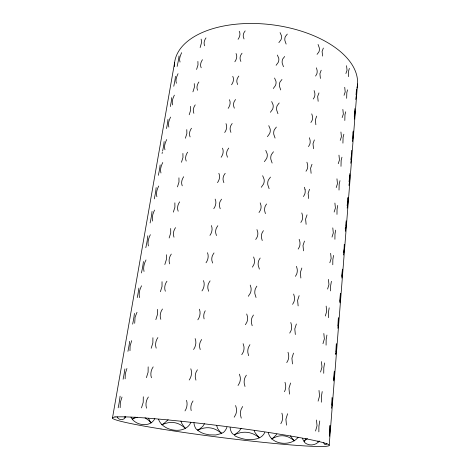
<?xml version="1.0" encoding="UTF-8"?>
<svg xmlns="http://www.w3.org/2000/svg" width="470" height="470" viewBox="0 0 470 470"><rect width="100%" height="100%" fill="white"/><g stroke="black" fill="none" stroke-linecap="round" stroke-linejoin="round"><path stroke-width="0.7" d="M175.422 76.334L175.187 78.76A8.865 0.576 -78 0 1 174.505 82.708L173.765 86.257M346.155 221.934L345.814 226.305M342.383 269.886L341.62 276.366M171.738 97.607L171.485 100.169A8.912 0.593 -78.1 0 1 170.786 104.205L170.304 106.561M167.972 119.356L167.696 122.053A8.971 0.611 -78.2 0 1 166.979 126.183L166.498 128.563M164.118 141.593L163.819 144.443A9.036 0.623 -78.3 0 1 163.09 148.667L162.602 151.064M156.152 187.612L155.805 190.773A9.2 0.658 -78.6 0 1 155.035 195.197L154.272 198.875M152.027 211.43L151.651 214.755A9.306 0.676 -78.7 0 1 150.87 219.279L150.095 222.986M179.023 55.912L178.812 57.816A8.818 0.564 -77.9 0 1 178.142 61.676L177.137 66.44M147.803 235.811L147.404 239.306A9.418 0.687 -78.9 0 1 146.599 243.942L145.823 247.672M329.206 445.29L357.529 83.965M160.147 164.929L159.859 167.338A9.112 0.64 -78.5 0 1 159.107 171.662L158.349 175.316M143.421 261.543L143.05 264.446A9.547 0.705 -79 0 1 142.228 269.192L141.446 272.953M134.438 313.408L134.026 316.586A9.852 0.734 -79.4 0 1 133.163 321.574L132.64 324.136M120.114 396.163L119.627 399.805A10.458 0.77 -79.8 0 1 118.698 405.181L118.158 407.819M138.885 288.087L138.597 290.202A9.688 0.717 -79.2 0 1 137.751 295.066L137.234 297.604M129.667 341.338L129.35 343.635A10.034 0.746 -79.5 0 1 128.463 348.746L127.934 351.337M124.879 368.974L124.55 371.365A10.234 0.758 -79.7 0 1 123.639 376.605L123.105 379.22M331.738 405.234L332.084 397.461M347.641 203.034L347.97 197.559M354.28 119.11L354.603 116.819A8.601 1.234 -80.8 0 0 354.915 112.918L354.809 110.92M341.778 278.064L342.131 275.632A9.118 1.463 -82.7 0 0 342.489 271.078L342.477 269.157M339.828 302.892L340.18 300.436A9.236 1.498 -83.1 0 0 340.544 295.771L340.544 293.774M337.83 328.301L338.188 325.822A9.371 1.528 -83.4 0 0 338.559 321.051L338.559 318.965M335.78 354.321L336.144 351.819A9.523 1.557 -83.8 0 0 336.526 346.93L336.532 344.763M333.688 380.964L334.053 378.444A9.7 1.586 -84.1 0 0 334.446 373.439L334.458 371.177M331.538 408.265L331.908 405.716A9.888 1.61 -84.5 0 0 332.313 400.587L332.325 398.237M329.341 436.236L329.711 433.669A10.099 1.633 -84.9 0 0 330.128 428.411L330.146 425.961M355.708 99.505L356.237 96.05A8.566 1.199 -80.6 0 0 356.536 92.232L356.43 90.322M329.317 434.591L329.881 425.415M352.4 141.541L352.941 138.039A8.648 1.269 -81 0 0 353.252 134.056L353.158 131.958M350.696 163.249L351.237 159.724A8.701 1.298 -81.3 0 0 351.554 155.652L351.466 153.455M348.946 185.433L349.492 181.884A8.76 1.334 -81.5 0 0 349.821 177.719L349.709 173.689M112.453 418.13L174.576 62.774M347.166 208.11L347.718 204.538A8.836 1.369 -81.8 0 0 348.047 200.279L347.97 197.876M345.338 231.299L345.897 227.703A8.918 1.398 -82.1 0 0 346.237 223.35L346.161 220.835M343.47 255.01L344.034 251.391A9.006 1.433 -82.4 0 0 344.381 246.938L344.316 244.312M335.803 352.153L336.326 343.564M337.865 325.98L338.377 317.573M352.735 137.034L353.205 131.083M356.06 94.817L356.507 89.112M333.453 380.054L334.282 371.476M162.056 153.525L162.332 152.292M319.764 420.95L318.919 426.225L318.854 431.848M322.209 391.575L321.386 396.656L321.327 402.197M339.651 301.37L340.427 293.45M324.6 362.952L323.795 367.846L323.736 373.298M326.926 335.045L326.139 339.763L326.086 345.139M329.194 307.838L328.43 312.38L328.371 317.679M345.638 227.221L345.186 228.773M331.409 281.295L330.663 285.672L330.604 290.895M333.565 255.404L332.836 259.622L332.784 264.769M347.471 203.921L347.03 205.39M335.674 230.13L334.963 234.195L334.91 239.271M349.063 181.884L349.733 175.422M350.826 159.559L351.478 155.059L351.372 150.294M337.73 205.449L337.037 209.373L336.984 214.379M335.298 354.151L335.568 353.193M354.227 116.349L354.791 113.141L354.832 108.67M343.3 252.696L344.087 249.082L344.287 244.412M190.902 422.242C185.668 435.085 162.596 431.501 158.56 419.334M339.998 180.68L339.176 184.052L339.011 190.074M352.318 138.286L352.541 137.722M241.098 428.293L239.353 431.043L236.134 433.651A25.803 24.023 -73.9 0 1 234.583 434.586C231.88 434.838 230.194 429.968 230.118 427.488M341.954 157.186L341.149 160.405L340.991 166.333M204.468 423.717L202.746 426.431L199.627 428.987A24.17 23.477 -75.7 0 1 198.123 429.903C195.79 430.32 194.433 425.849 194.057 423.846A8.824 8.513 -81.7 0 1 193.998 422.695M200.138 47.57L201.671 42.13L201.131 39.122M196.578 69.454L198.011 64.919L197.888 61.417M192.929 91.844L194.386 87.25L194.269 83.625M189.199 114.768L190.673 110.098L190.573 106.349M343.87 134.226L343.082 137.305L342.924 143.138M185.38 138.233L186.872 133.498L186.784 129.614M181.467 162.268L182.983 157.456L182.906 153.437M177.46 186.89L178.994 182.008L178.935 177.842M173.354 212.123L174.911 207.164L174.863 202.852M169.147 237.984L170.722 232.95L170.692 228.485M131.712 340.644L130.108 345.767L129.978 350.72M164.829 264.51L166.427 259.387L166.415 254.763M126.918 368.498L125.29 373.697L125.138 378.826M160.399 291.711L162.027 286.506L162.027 281.712M122 397.062L120.344 402.349L120.173 407.66M155.858 319.623L157.503 314.33L157.526 309.36M151.193 348.27L152.868 342.889L152.909 337.736M146.405 377.68L148.103 372.211L148.167 366.87M141.488 407.895L143.215 402.326L143.297 396.786M284.456 391.71L285.032 390.394A10.992 9.864 79.5 0 0 285.601 384.701L284.99 382.28M345.738 111.784L344.968 114.727L344.815 120.473M315.552 431.014L317.038 425.726L316.486 420.033M347.565 89.846L346.813 92.655L346.666 98.312M318.09 401.139L319.547 396.028L319.001 390.435M264.792 432.388C261.802 439.35 252.936 440.096 246.356 439.391C245.164 439.738 229.607 435.478 235.729 434.168A38.428 35.462 -87.3 0 1 238.161 433.34C243.989 431.325 250.528 432.053 255.78 435.285A38.299 35.244 -85.9 0 1 258.001 436.636L259.599 437.77L258.999 437.323A26.285 25.08 -83.5 0 1 257.713 436.037L255.128 432.77L254.153 430.467M320.563 372.029L321.985 367.094L321.445 361.6M181.661 52.681C180.351 55.525 178.817 58.926 180.051 62.04M178.048 73.678C176.691 76.581 175.187 80.053 176.403 83.249M174.358 95.146C172.948 98.112 171.48 101.655 172.672 104.927M349.351 68.391L348.617 71.076L348.47 76.651M170.581 117.095C169.118 120.132 167.69 123.745 168.859 127.1M322.966 343.664L324.365 338.899L323.83 333.5M166.721 139.549C165.199 142.651 163.807 146.34 164.958 149.783M287.587 413.747L285.919 419.205L286.465 425.156M162.767 162.514C161.192 165.687 159.841 169.459 160.963 172.989M158.725 186.02C157.092 189.269 155.782 193.123 156.88 196.736M154.583 210.078C152.897 213.404 151.622 217.346 152.697 221.053M150.347 234.712C148.596 238.114 147.363 242.15 148.414 245.951M325.316 316.01L326.685 311.41L326.156 306.105M146.006 259.945C144.196 263.429 143.003 267.559 144.026 271.46M290.589 383.021L288.962 388.285L289.502 394.124M141.558 285.795C139.69 289.361 138.538 293.591 139.531 297.592M136.999 312.286L135.072 317.256L134.702 323.313M205.243 310.788L204.591 312.056A10.622 10.322 -27.5 0 0 203.827 317.503L204.103 318.877M293.515 353.117L291.923 358.193L292.458 363.927M327.602 289.05L328.953 284.603L328.424 279.386M329.834 262.748L331.156 258.447L330.633 253.318M296.364 324L294.802 328.894L295.336 334.528M154.795 418.658C150.271 428.017 135.09 425.626 130.924 417.143M332.014 237.086L333.312 232.932L332.789 227.885M299.143 295.648L297.61 300.371L298.139 305.899M334.135 212.041L335.416 208.022L334.899 203.058M301.846 268.023L300.342 272.577L300.865 278.011M336.214 187.589L337.466 183.7L336.955 178.817M304.478 241.098L303.003 245.499L303.526 250.833M338.236 163.707L339.469 159.947L338.964 155.141M307.045 214.849L305.6 219.096L306.117 224.343M280.831 423.705L281.924 421.484A11.245 10.046 84.3 0 0 282.505 415.627L281.894 413.159M340.215 140.383L341.431 136.741L340.926 132.011M309.554 189.251L308.132 193.352L308.643 198.51M286.765 362.623L288.057 360.143A10.757 9.67 74.4 0 0 288.609 354.603L288.01 352.236M342.154 117.588L343.347 114.069L342.847 109.41M311.998 164.283L310.605 168.242L311.111 173.318M189.21 380.007C191.484 376.805 192.254 372.498 190.82 368.791M184.992 410.927C187.025 407.848 187.689 403.836 186.514 400.317M289.732 333.095L291 330.704A10.557 9.471 69.5 0 0 291.541 325.305L290.789 322.526M193.587 349.504C195.796 346.384 196.595 342.189 195.156 338.582M242.643 406.509L241.21 409.176A11.345 10.275 85.7 0 0 240.505 415.128L241.269 418.153M153.185 366.882C150.988 369.99 150.171 374.126 151.44 377.768M201.988 290.918C204.086 287.975 204.926 283.98 203.475 280.578M148.356 396.997C146.094 400.193 145.3 404.435 146.558 408.177M197.846 319.817C199.997 316.786 200.813 312.691 199.368 309.19M162.473 309.007C160.388 311.945 159.53 315.887 160.816 319.33M209.955 235.376C211.947 232.591 212.828 228.778 211.365 225.559M157.891 337.56C155.746 340.586 154.912 344.622 156.193 348.158M206.025 262.783C208.069 259.922 208.927 256.015 207.47 252.707M171.292 254.076C169.306 256.861 168.413 260.621 169.717 263.882M217.516 182.642C219.414 179.998 220.33 176.356 218.856 173.312M166.944 281.189C164.905 284.05 164.03 287.899 165.328 291.247M213.785 208.674C215.73 205.96 216.629 202.235 215.16 199.104M224.707 132.505C226.511 130.002 227.468 126.512 225.982 123.633M175.533 227.645C173.595 230.359 172.69 234.031 174 237.203M221.159 157.262C223.003 154.689 223.943 151.123 222.463 148.162M246.345 375.166L244.941 377.739A11.08 10.087 80.2 0 0 244.253 383.526L245.005 386.493M292.616 304.349L293.868 302.034A10.375 9.259 65 0 0 294.396 296.776L293.65 294.055M231.551 84.782C233.267 82.403 234.26 79.06 232.768 76.328M183.705 176.726C181.867 179.299 180.921 182.812 182.248 185.82M228.173 108.353C229.93 105.909 230.905 102.495 229.413 99.693M179.669 201.871C177.783 204.515 176.855 208.104 178.177 211.195M195.244 104.857C193.528 107.242 192.541 110.532 193.887 113.317M238.079 39.298C239.706 37.036 240.728 33.822 239.23 31.237M191.49 128.239C189.733 130.689 188.764 134.05 190.097 136.905M234.853 61.77C236.528 59.449 237.532 56.171 236.04 53.515M187.647 152.192C185.85 154.701 184.892 158.132 186.22 161.063M344.04 95.31L345.215 91.903L344.721 87.314M202.488 59.708C200.86 61.981 199.838 65.136 201.195 67.78M198.91 82.021C197.236 84.347 196.237 87.573 197.582 90.281M314.377 139.913L313.014 143.738L313.519 148.732M205.989 37.905C204.397 40.126 203.363 43.217 204.72 45.796M249.94 344.68L248.565 347.171A10.845 9.888 74.3 0 0 247.896 352.8L248.642 355.696M295.43 276.348L296.658 274.104A10.217 9.042 61 0 0 297.175 268.987L296.441 266.32M234.195 417.196L235.711 414.475A11.351 11.022 -77.2 0 0 236.434 408.518L235.605 405.539M238.037 385.506L239.53 382.862A11.045 10.857 -66.6 0 0 240.229 377.069L239.412 374.173M345.891 73.531L347.042 70.236L346.555 65.712M253.442 315.018L252.09 317.426A10.64 9.676 68.6 0 0 251.438 322.902L252.179 325.739M298.174 249.065L299.384 246.891A10.07 8.824 57.7 0 0 299.884 241.903L299.155 239.289M316.71 116.131L315.364 119.827L315.863 124.738M241.774 354.691L243.243 352.112A10.798 10.657 -39.6 0 0 243.918 346.484L243.108 343.67M245.405 324.717L246.85 322.203A10.622 10.399 -18.9 0 0 247.514 316.727L246.709 313.989M256.855 286.148L255.521 288.474A10.458 9.453 63.5 0 0 254.893 293.803L256.044 297.498M300.847 222.469L302.034 220.371A9.935 8.607 54.9 0 0 302.521 215.507L301.805 212.939M193.023 400.951L191.76 403.201A11.339 10.945 -68.9 0 0 190.926 409.112L191.208 410.61M197.4 369.79L196.155 371.976A11.051 10.769 -58.3 0 0 195.35 377.727L195.943 380.142M305.894 438.786L305.136 439.873A26.467 13.043 -82.5 0 1 304.231 441.019C303.761 443.063 307.909 444.549 309.789 444.843C313.349 445.349 317.15 443.892 319.33 441.007M318.977 92.907L317.661 96.479L318.155 101.309M201.654 339.481L200.432 341.608A10.81 10.563 -42.1 0 0 199.644 347.201L200.238 349.551M252.39 267.142L253.788 264.757A10.328 9.87 -8.3 0 0 254.411 259.563L253.618 256.972M260.168 258.036L258.864 260.286A10.299 9.23 59.2 0 0 258.247 265.48L259.387 269.099M303.45 196.542L304.619 194.51A9.811 8.395 52.6 0 0 305.095 189.763M255.739 239.483L257.119 237.156A10.199 9.611 -6.5 0 0 257.73 232.098L256.943 229.577M263.406 230.658L262.119 232.832A10.158 9.001 55.7 0 0 261.52 237.891L262.237 240.558M305.994 171.256L307.145 169.288A9.694 8.184 50.8 0 0 307.609 164.659L306.904 162.191M210.096 280.878L208.645 283.293A10.458 10.07 -18.8 0 0 207.899 288.592L208.639 291.253M259.005 212.534L260.362 210.266A10.064 9.365 -5.4 0 0 260.962 205.337L260.18 202.881M125.713 416.896C124.062 420.715 118.434 420.621 117.007 416.679M321.198 70.224L319.906 73.678L320.393 78.431M214.014 252.93L212.587 255.286A10.311 9.811 -14 0 0 211.864 260.445L212.599 263.036M266.555 203.98L265.291 206.083A10.029 8.771 52.9 0 0 264.704 211.007L265.415 213.627M308.473 146.581L309.607 144.678A9.582 7.978 49.2 0 0 310.059 140.16L309.36 137.739M217.839 225.706L216.429 228.003A10.176 9.565 -11.1 0 0 215.724 233.026L216.453 235.552M298.109 437.264C291.177 446.664 271.072 445.055 268.352 432.717M221.558 199.174L220.172 201.413A10.04 9.324 -9.2 0 0 219.484 206.312L220.213 208.768M323.366 48.063L322.097 51.4L322.585 56.083M310.887 122.506L312.01 120.661A9.482 7.779 47.9 0 0 312.45 116.249L311.757 113.875M225.189 173.318L223.826 175.498A9.917 9.089 -7.9 0 0 223.15 180.274L223.873 182.666M228.726 148.097L227.38 150.23A9.788 8.865 -7 0 0 226.728 154.888L227.445 157.221M313.249 99.006L314.354 97.214A9.382 7.585 46.9 0 0 314.782 92.907L314.101 90.575M276.877 434.098L273.546 437.57A27.025 20.704 -79.6 0 1 272.177 438.586L271.625 438.951L273.182 438.111A41.836 32.26 -86.7 0 1 275.326 437.171C280.384 434.868 286.383 435.349 291.006 438.428A41.513 31.778 -86.2 0 1 293.01 439.732L294.449 440.842L293.95 440.378A28.365 22.93 -81.5 0 1 292.751 439.127L290.419 435.872M232.174 123.504L230.852 125.584A9.67 8.642 -6.2 0 0 230.212 130.125L230.929 132.399M168.131 419.71L163.901 423.558A26.831 23.87 -84.3 0 1 162.367 424.463L161.745 424.78L163.484 424.075A38.74 32.924 -79.4 0 1 165.845 423.317C171.368 421.49 177.548 422.46 182.243 425.902A38.975 33.3 -78.6 0 1 184.216 427.33L185.621 428.511L185.139 428.023A25.903 22.131 -87.9 0 1 183.976 426.719L181.743 423.358L180.944 421.014M235.541 99.505L234.236 101.538A9.553 8.437 -5.7 0 0 233.613 105.967L234.324 108.188M315.558 76.052L316.645 74.319A9.283 7.391 46 0 0 317.062 70.112L316.386 67.821M238.825 76.081L237.544 78.067A9.441 8.231 -5.2 0 0 236.933 82.391L237.638 84.553M242.032 53.216L240.769 55.154A9.33 8.037 -4.9 0 0 240.176 59.379L240.875 61.488M245.17 30.885L243.918 32.782A9.218 7.849 -4.6 0 0 243.337 36.907L244.036 38.963M326.991 443.557C326.057 445.625 323.73 444.367 323.724 442.481M248.289 296.288L250.363 293.098A10.469 10.134 -11.5 0 0 251.009 287.763L250.21 285.102M261.267 187.283L263.529 184.064A9.941 9.13 -4.7 0 0 264.105 179.258L262.677 175.715M264.387 161.657L266.613 158.513A9.817 8.901 -4.1 0 0 267.177 153.825L265.756 150.377M267.424 136.67L269.615 133.597A9.694 8.683 -3.8 0 0 270.168 129.027L268.764 125.666M270.391 112.295L272.553 109.293A9.582 8.472 -3.5 0 0 273.094 104.834L271.695 101.555M273.282 88.507L275.414 85.575A9.465 8.266 -3.2 0 0 275.943 81.222L274.556 78.026M276.107 65.289L278.211 62.428A9.353 8.066 -3.1 0 0 278.722 58.18L277.353 55.061M278.863 42.623L280.937 39.827A9.247 7.878 -2.9 0 0 281.442 35.673L280.079 32.63M270.479 177.09L268.382 180.01A9.905 8.542 50.7 0 0 267.812 184.81L269.116 188.658M273.458 151.769L271.396 154.589A9.794 8.325 48.9 0 0 270.843 159.271L272.13 163.049M276.366 127.07L274.333 129.796A9.682 8.113 47.4 0 0 273.793 134.367L275.073 138.074M279.204 102.977L277.206 105.609A9.576 7.902 46.3 0 0 276.677 110.068L277.94 113.711M317.062 54.35L318.877 51.953A9.189 7.209 45.2 0 0 319.289 47.846L318.061 44.456M281.971 79.459L280.002 82.009A9.476 7.702 45.3 0 0 279.486 86.357L280.737 89.935M284.673 56.506L282.734 58.967A9.382 7.508 44.5 0 0 282.229 63.215L283.469 66.728M287.311 34.087L285.402 36.472A9.288 7.32 43.8 0 0 284.908 40.62L286.136 44.074M135.096 417.055L134.026 417.977A29.24 19.505 -83.3 0 1 132.746 418.923L132.287 419.222L133.668 418.517A42.488 26.649 -79.8 0 1 135.607 417.713L137.193 417.213M307.451 438.569L306.293 439.338A40.114 20.181 -85.6 0 0 304.889 440.461L303.867 441.43L302.504 438.581M115.156 416.69L114.856 416.643M145.042 417.812L148.567 420.286A42.911 27.166 -79.5 0 1 150.053 421.737L151.105 422.947L150.747 422.448A27.477 17.143 -84.3 0 1 149.901 421.114L148.579 418.441M317.99 441.154L318.589 441.87L318.243 441.447A28.341 15.022 -83.1 0 1 318.055 441.089M304.384 187.248L305.095 189.763M124.938 416.849L125.19 417.648L125.067 417.154A27.207 8.113 -81.8 0 1 124.985 416.79M216.617 425.338L217.569 428.411L219.907 431.683A23.999 23.065 85.8 0 0 221.117 432.952C223.244 433.957 225.682 430.009 226.558 428.188A8.807 8.466 -87.1 0 0 226.904 427.101M174.399 66.617A92.108 49.697 7.2 0 1 270.714 24.616A92.108 49.697 7.2 0 1 356.959 88.037M198.123 429.903L197.512 430.226L201.219 432.6L204.233 433.775L209.191 434.862L215.883 434.973L221.617 433.422L220.16 432.277A33.787 32.036 -79.8 0 0 218.121 430.908C213.292 427.624 207.082 426.801 201.559 428.711A33.734 31.954 -81.8 0 0 199.227 429.498L198.158 429.933M161.016 428.975A109.246 5.769 7.2 0 0 329.006 445.642A109.246 5.769 7.2 0 0 172.431 420.362A109.246 5.769 7.2 0 0 161.016 428.975"/></g></svg>
